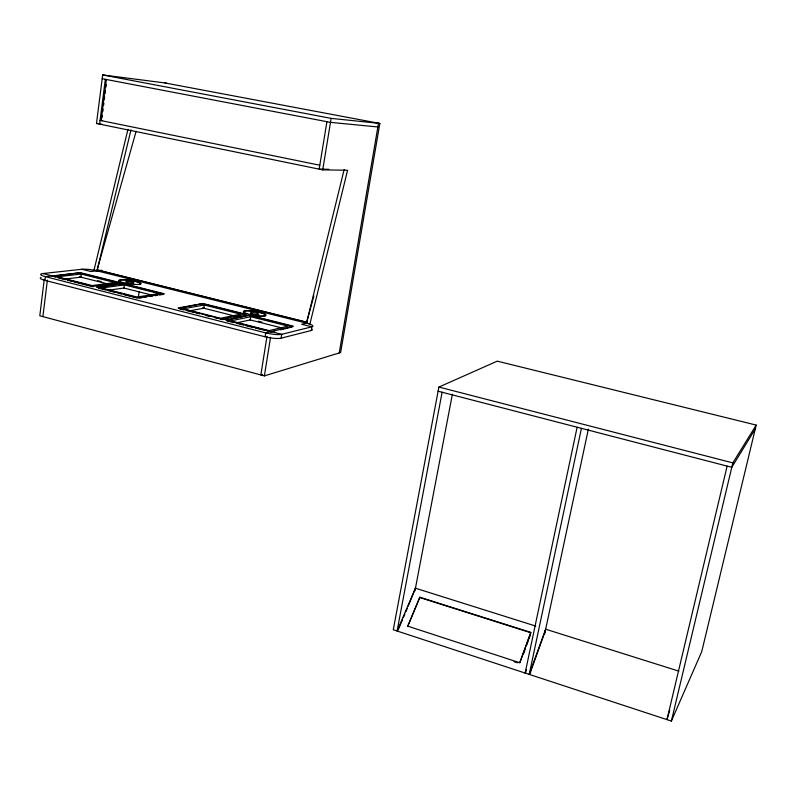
<?xml version="1.0" encoding="UTF-8"?>
<svg xmlns="http://www.w3.org/2000/svg" width="796" height="796" viewBox="0 0 796 796"><rect width="100%" height="100%" fill="white"/><g stroke="black" fill="none" stroke-linecap="round" stroke-linejoin="round"><path stroke-width="1.19" d="M44.268 279.277L39.8 315.783L264.381 375.891L340.628 352.529L379.851 123.45L164.842 82.933M44.984 280.361L45.442 276.68A11.602 1.99 7.5 0 1 42.934 273.535L81.849 269.267A11.005 1.831 7.9 0 1 96.933 270.819L306.48 323.106A11.433 2.119 9.4 0 1 311.893 326.818L311.276 330.509L281.117 338.181A12.03 2.368 9.1 0 1 265.088 336.788L44.984 280.361A11.592 2.02 7.5 0 1 41.044 277.466M42.894 316.609L47.382 280.083M344.161 169.548L306.54 323.106L309.923 323.942L347.583 170.244L322.718 169.876L96.485 123.47L102.674 74.933L166.633 83.162M53.402 276.222L80.466 272.69L120.355 282.719L93.142 286.311L42.934 273.535M105.341 79.302L99.599 124.106L102.087 124.276M65.371 278.988L80.854 277.147L81.252 274.043L115.052 282.55L91.968 285.575L57.431 276.789L81.252 274.043M101.162 120.176L106.356 79.709M101.997 117.758L102.316 115.311M102.784 111.639L103.102 109.181M103.57 105.51L103.888 103.062M104.356 99.381L104.674 96.933M105.142 93.261L105.46 90.804M105.928 87.132L106.246 84.684M93.212 286.371C90.585 286.49 93.47 285.416 93.082 286.779L73.829 281.874M97.45 287.426L123.46 283.495L164.404 293.794L137.937 297.873L96.336 287.127L123.46 283.495M108.306 290.222L123.967 288.043L124.385 284.898L159.091 293.625L136.982 297.027L101.51 288.003L124.385 284.898M138.295 297.803L139.141 291.674M179.239 308.201L203.099 303.515L246.024 314.301L222.263 319.166L178.115 307.933L203.099 303.515M189.786 310.798L203.826 308.211L204.303 305.007L240.681 314.161L220.492 318.261L183.249 308.788L204.303 305.007M215.029 317.823L222.263 319.166M226.82 320.281L249.377 315.136L293.475 326.221L265.705 332.887L45.442 276.68L80.466 272.69M237.327 322.708L250.233 319.932L250.74 316.699L288.122 326.101L269.108 330.619L230.8 320.878L250.74 316.699M265.088 336.788L265.705 332.887A12.03 2.338 9.1 0 0 281.744 334.3L311.893 326.818L301.664 324.261L306.48 323.106M266.998 336.32L260.849 374.946L262.66 374.399M255.496 328.121L271.098 331.594M264.381 375.891L270.55 337.235M281.117 338.181L281.744 334.3L225.706 320.042L249.377 315.136M326.907 121.679L319.166 169.15L328.738 169.299M322.718 169.876L331.146 118.375L379.851 123.45M339.225 352.966L378.498 123.31M438.894 387.065L393.274 629.755L671.376 721.067L701.754 651.586L756.2 425.084L497.261 361.145L438.894 387.065L732.837 462.884L756.2 425.084M442.118 392.239L397.075 631.009L415.452 588.204L535.758 626.084M414.955 590.811L452.377 394.219M525.927 672.083L525.131 673.048L577.13 427.223M530.673 672.491L529.221 674.391L581.438 428.338M544.613 634.143L588.363 429.144M727.126 466.088L666.968 719.614L669.754 710.311M671.376 721.067L732.837 462.884M127.967 129.27L94.028 270.083L97.013 270.829L130.982 129.897M313.893 295.823L306.689 322.141L97.122 269.914L136.126 131.26M545.071 631.308L545.668 629.208L678.879 671.157M415.452 588.204L408.258 606.104M530.007 673.416L544.772 632.352M529.221 674.391L545.668 629.208M519.778 662.67L530.842 632.402L419.85 597.219L407.741 626.144L519.808 662.76L530.842 632.402M523.32 654.302L525.022 649.645M526.723 644.999L527.997 641.506M528.842 639.178L530.544 634.531M525.131 673.048L526.405 669.575M398.109 630.153L402.458 619.845M403.423 617.557L404.875 614.124M405.841 611.835L407.283 608.393M407.801 626.233L419.85 597.219M755.275 428.935L731.783 467.302L438.108 391.194M98.226 287.754L99.669 287.943L98.326 287.834M79.819 276.62L81.172 276.839L80.326 276.6M271.028 332.081L274.56 331.226M280.441 329.813L292.222 326.977M222.193 319.644L228.134 318.43M234.074 317.206L240.014 315.982M139.479 298.102L141.847 297.734M144.215 297.366L146.583 296.998M150.136 296.45L152.504 296.082M154.872 295.714L157.24 295.346M159.608 294.978L163.16 294.421M250.233 319.604L249.645 319.594M97.818 286.152L100.177 285.834M103.729 285.366L107.281 284.888M109.649 284.58L113.191 284.112M115.559 283.794L119.111 283.326M101.798 270.272L90.834 271.516L81.849 269.267M96.485 123.47L98.883 123.629M102.545 120.574L100.077 120.395L319.813 165.22M270.272 331.584C272.212 331.534 267.993 330.937 270.083 331.554M377.871 126.972L330.489 122.365L102.196 78.695M102.674 74.933L331.146 118.375M54.476 276.69L55.561 276.719L54.218 276.61M203.418 307.644L203.965 307.843L202.662 307.734M306.868 322.42L97.122 269.914M80.406 273.137L119.121 282.869M123.4 283.943L163.14 293.943M203.03 303.973L245.954 314.758M249.297 315.604L292.212 326.39M97.6 280.67L101.112 281.555M258.322 321.246L261.904 322.141M80.854 277.147L107.639 283.913M123.967 288.043L151.469 294.988M203.826 308.211L233.148 315.624M250.233 319.932L282.769 328.161M58.188 277.894L65.411 279.734M67.819 280.341L71.421 281.267M98.674 288.202L105.878 290.033M108.276 290.649L115.49 292.48M117.888 293.087L121.489 294.013M123.887 294.62L137.101 297.983M179.249 308.709L184.015 309.933M186.403 310.54L193.557 312.36M195.945 312.967L199.527 313.873M205.487 315.395L209.069 316.31M226.83 320.828L233.994 322.649M236.382 323.256L243.546 325.086M245.944 325.693L253.108 327.514M419.98 597.617L529.728 632.412M514.037 661.685L517.569 662.829M245.009 313.286A11.353 2.07 9 0 1 250.203 311.057A11.353 2.07 9 0 1 265.436 314.788A11.353 2.07 9 0 1 255.914 315.952M253.944 315.654A11.353 2.07 9 0 1 249.238 314.689M312.072 329.245A11.433 2.149 9.4 0 1 311.276 330.509M120.763 282.262A11.104 1.9 8.1 0 1 128.922 280.401A11.104 1.9 8.1 0 1 139.817 284.63M130.763 284.48A11.104 1.9 8.1 0 1 128.833 284.212M125.121 283.515A11.104 1.9 8.1 0 1 123.45 283.117M229.029 320.858L227.566 320.669L229.019 320.897M250.81 316.31L249.397 316.082L250.81 316.31M291.545 326.569L290.122 326.33L291.545 326.569M181.448 308.758L180.005 308.53L181.448 308.758M204.443 304.639L203.03 304.45L204.443 304.639M244.083 314.629L242.68 314.39L244.064 314.659M124.644 284.57L123.251 284.381L124.644 284.57M162.454 294.092L161.081 293.863L162.454 294.092M81.57 273.734L80.177 273.545L81.57 273.734M118.395 283.018L117.022 282.849L118.395 283.018M222.144 319.136L220.691 318.927L222.144 319.136M251.815 313.813A4.259 0.776 9 0 0 258.73 314.44A4.259 0.776 9 0 0 253.287 312.699A4.259 0.776 9 0 0 251.815 313.813M127.39 282.66A4.159 0.716 8.1 0 0 133.947 283.077A4.159 0.716 8.1 0 0 128.226 281.545A4.159 0.716 8.1 0 0 127.39 282.66M247.019 313.664A11.353 2.07 9 0 0 265.595 315.445A11.353 2.07 9 0 0 251.357 310.788A11.353 2.07 9 0 0 247.019 313.664M122.843 282.55A11.104 1.9 8.1 0 0 140.723 283.883A11.104 1.9 8.1 0 0 126.096 279.734A11.104 1.9 8.1 0 0 122.843 282.55"/></g></svg>
